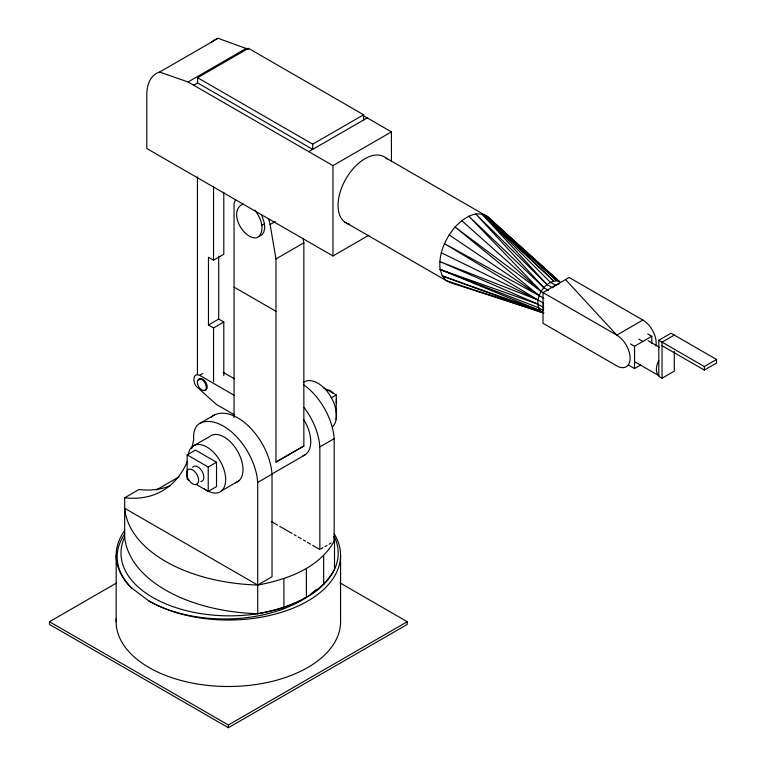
<?xml version="1.0" encoding="UTF-8"?>
<svg xmlns="http://www.w3.org/2000/svg" width="766" height="766" viewBox="0 0 766 766"><rect width="100%" height="100%" fill="white"/><g stroke="black" fill="none" stroke-linecap="round" stroke-linejoin="round"><path stroke-width="1.15" d="M336.13 419.5L336.322 394.978L323.166 387.548M543.209 313.246C529.565 304.322 544.53 277.512 559.218 281.371L487.205 216.433L385.576 157.758M560.329 282.424L487.205 216.433C475.839 209.242 462.76 218.626 455.081 227.062C445.285 238.733 438.257 253.948 440.134 269.469L538.153 307.568L543.544 310.69L543.439 304.169M235.411 199.773L234.042 203.708L234.042 417.537M658.798 360.527C656.558 365.018 654.614 371.663 658.779 375.637L635.253 362.05M259.186 236.435C265.295 228.431 260.383 217.142 254.81 210.152M191.701 448.685A159.06 91.834 60 0 0 193.721 439.062A28.687 16.565 60 0 1 200.137 423.196L214.442 414.942A48.603 28.064 60 0 1 250.271 427.821A48.603 28.064 60 0 1 272.016 474.173L272.016 576.76L257.711 585.023A140.293 80.995 0 0 1 124.686 508.289L257.711 585.08C287.078 579.536 319.144 568.305 334.512 540.681A140.293 80.995 0 0 0 333.919 536.286M170.378 485.682A159.06 91.834 60 0 1 138.991 489.531L124.686 497.785L124.686 536.909A140.293 80.995 0 0 0 257.711 613.71C287.097 608.261 319.144 596.982 334.512 569.368L334.512 540.681M558.969 283.975A17.81 10.284 -60 0 0 555.704 285.364L552.449 287.738L547.048 284.626L475.696 213.925L544.013 287.834L548.513 290.429M368.858 235.248L332.961 255.978L146.794 148.499L146.794 94.668A46.324 26.743 60 0 1 159.634 72.052L218.09 38.3L248.395 49.302M159.634 72.052L188.082 81.981L246.537 48.229M197.599 77.711L312.71 144.171L312.71 149.37L197.599 82.9L197.599 77.711L248.5 48.325L363.62 114.785L363.62 119.975M193.635 85.189L197.599 82.9M312.71 144.171L363.62 114.785M308.755 151.649L367.211 117.897M188.082 81.981L332.961 165.628L391.426 131.876L391.426 161.597M261.809 225.223L264.509 223.672L261.867 215.313M303.068 238.245L303.853 242.832L303.853 445.994L275.971 462.09L275.971 258.927L270.111 224.534L275.281 221.546M223.796 375.694L223.796 322.017L213.551 327.934L208.467 325.004L208.467 257.261L213.551 260.201L223.796 254.283L223.796 192.218M275.971 258.927L303.853 242.832M208.467 325.004L218.712 319.077L223.796 322.017M234.386 414.827L216.328 404.4L196.728 386.744C192.821 383.584 192.333 371.922 199.629 375.34L202.712 373.559M192.151 446.683L209.472 436.687A26.619 15.368 60 0 1 237.747 451.538A26.619 15.368 60 0 1 235.325 482.704M189.164 480.368L187.153 479.21L187.153 454.86L195.435 450.082L216.519 462.252L216.519 486.601L208.237 491.379L196.182 484.428M156.408 489.905L178.947 476.892M187.153 454.86L208.237 467.04L216.519 462.252M221.546 490.815L238.868 480.818M275.971 462.09L303.853 445.994M271.815 474.058L304.705 455.071M257.711 613.71L257.711 482.427L272.016 474.173M312.643 545.344L319.853 549.509L319.853 446.913L334.168 438.659A48.603 28.064 60 0 0 303.69 384.791M340.037 582.916L407.253 621.724L407.253 624.414L228.364 727.7L49.464 624.414L49.464 621.724L116.681 582.916M655.935 345.973A18.824 10.868 60 0 0 642.885 320.064L616.802 335.125L541.409 291.645L455.081 227.062L539.408 295.81L543.908 298.414M630.437 343.896L634.535 346.261L651.789 336.303L651.789 343.34M674.272 351.412L674.272 371.165L662.044 378.222L658.798 376.345L658.798 340.257L671.016 333.2L716.536 359.484L716.536 363.036L704.318 370.093L662.044 345.696M674.272 335.087L662.044 342.134L662.044 378.222M320.877 548.916L322.926 547.738M324.966 546.56L327.015 545.382M329.054 544.195L331.094 543.017M628.388 364.999L634.535 368.551L640.625 365.028M658.798 340.257L704.318 366.541L716.536 359.484M49.464 621.724L228.364 725.009L407.253 621.724M331.19 397.918L336.322 394.978M243.157 204.024C227.799 210.535 242.487 239.059 256.428 237.872L261.886 234.875L263.791 232.117L264.691 228.268L264.509 223.672M512.607 302.12L542.893 312.624L451.365 282.989L446.138 280.567L344.509 221.891M543.908 312.949L539.408 310.354L442.308 275.952L440.134 269.469L537.722 304.054L543.113 307.176M440.134 269.469L539.408 310.354M537.722 304.054L439.78 261.56L538.153 300.042L543.544 303.164M441.245 252.751L538.153 300.042L444.452 243.665L539.408 295.81L449.163 234.894M363.103 115.532L391.426 131.876M642.885 320.064L569.1 277.464L543.017 292.526L543.017 323.262L616.802 365.87A18.824 10.868 60 0 0 630.112 358.182A18.824 10.868 60 0 0 616.802 335.125L565.5 279.542M647.701 333.938L651.789 336.303M555.704 285.364L550.314 282.252L481.977 214.001L547.048 284.626M648.103 340.736L659.354 347.237M638.796 339.07L642.894 341.435M234.042 287.097L275.971 311.302M223.193 372.324L234.406 378.806M199.629 375.34L234.291 395.352M271.394 521.531L277.579 525.103M279.638 526.29L292.018 533.433M294.077 534.62L296.145 535.817M298.204 537.004L301.297 538.795M303.355 539.982L305.423 541.169M307.482 542.366L310.575 544.147M461.774 220.685L541.409 291.645L468.811 216.204L544.013 287.834M496.33 225.855L498.092 227.464M481.977 214.001L553.569 280.863L484.591 215.217L556.604 280.567L487.205 216.433L490.393 220.273M268.742 219.009L270.111 224.534M704.318 366.541L704.318 370.093M634.535 346.261L634.535 368.551M340.564 555.254L340.564 621.724A112.2 64.775 0 0 1 225.434 686.48A112.2 64.775 0 0 1 116.308 618.344M334.168 438.659L334.168 541.246M332.961 165.628L332.961 255.978M323.664 555.8L323.664 584.496M306.4 568.793L306.4 597.48M283.908 578.761L283.908 607.448M228.364 725.009L228.364 727.7M218.712 256.103L218.712 319.077M213.551 186.205L213.551 260.201M213.551 327.934L213.551 381.612M208.237 467.04L208.237 491.379M197.446 176.831L197.446 374.708M116.164 555.254L116.164 621.724M327.35 389.98A8.522 5.017 60.2 0 1 333.421 393.408M336.217 399.268A8.522 5.017 60.2 0 1 336.188 402.887M349.746 224.323A38.156 22.032 -60 0 1 345.811 179.072A38.156 22.032 -60 0 1 387.022 159.06M200.137 423.196A48.603 28.064 60 0 1 235.966 436.084A48.603 28.064 60 0 1 257.711 482.427M187.21 461.802A159.06 91.834 60 0 1 124.686 497.785M211.397 417.288A28.687 16.565 60 0 1 214.442 414.942M192.649 467.298A8.522 4.922 60 0 1 202.128 471.329A8.522 4.922 60 0 1 200.874 481.555M188.244 454.736A26.619 15.368 60 0 1 209.692 448.905A26.619 15.368 60 0 1 225.463 482.772A26.619 15.368 60 0 1 204.015 488.603M303.91 382.071A26.619 15.674 60.2 0 1 329.83 395.112A26.619 15.674 60.2 0 1 332.664 426.576M198.365 380.482A6.358 3.667 60 0 1 205.422 381.688A6.358 3.667 60 0 1 205.01 390.076M303.575 419.423A29.252 16.89 60 0 1 302.675 455.952M211.186 42.628A46.324 26.743 60 0 1 218.09 38.3M316.214 589.466A107.527 62.075 0 0 1 310.939 593.956M306.017 597.49A107.527 62.075 0 0 1 148.652 600.783M131.561 587.924A107.527 62.075 0 0 1 124.676 534.074M334.512 536.909A108.609 62.707 0 0 1 229.599 615.845A108.609 62.707 0 0 1 124.686 536.909M334.187 533.739A112.2 64.775 0 0 1 288.15 610.071A112.2 64.775 0 0 1 149.025 601.061L131.187 587.646A112.2 64.775 0 0 1 124.37 530.934M304.179 407.656A48.603 28.064 60 0 1 319.853 446.913M541.409 312.212L446.138 280.567L442.308 275.952L541.409 312.212M186.569 473.359A8.522 4.922 60 0 0 195.608 484.6A8.522 4.922 60 0 0 195.608 472.545A8.522 4.922 60 0 0 186.569 473.359M197.331 382.263A6.358 3.667 60 0 0 204.11 390.593A6.358 3.667 60 0 0 204.034 381.554A6.358 3.667 60 0 0 197.331 382.263"/></g></svg>
